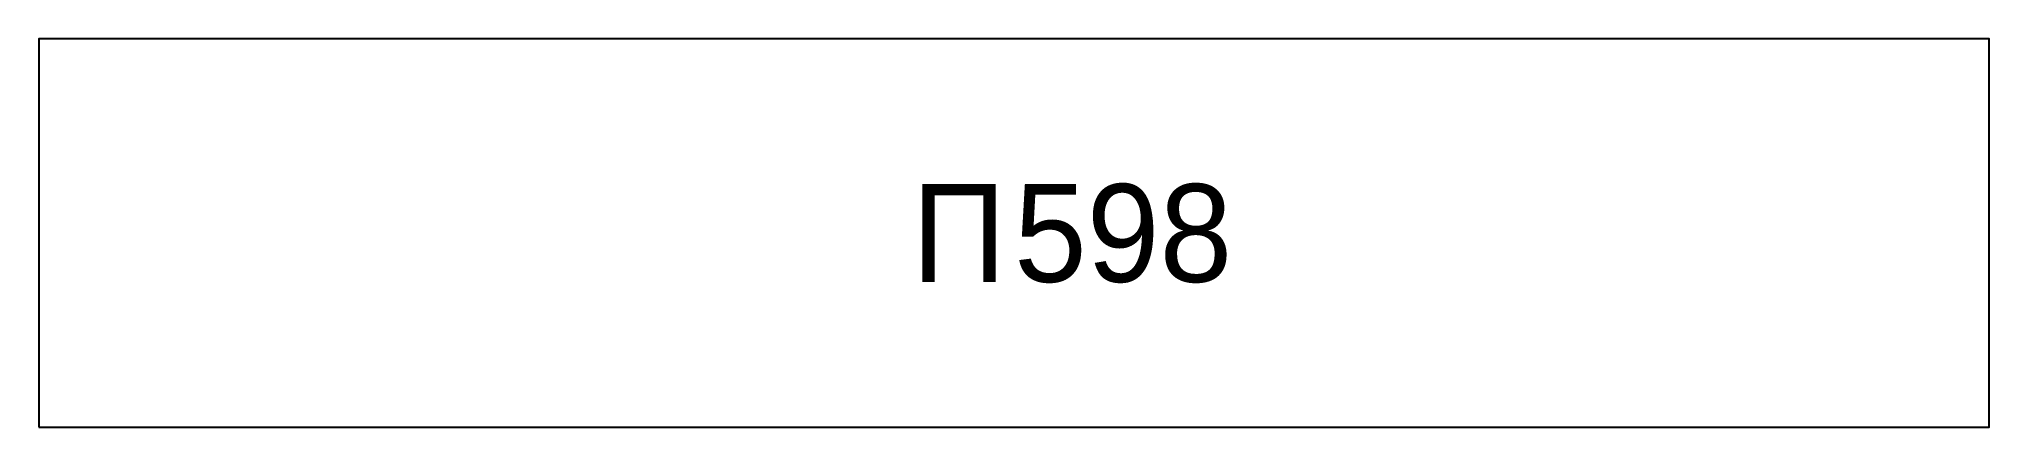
# Model space of a CAD drawing. Header units: millimetres. Extents: x 0 to 5980, y 0 to 1190.
import ezdxf
from ezdxf.enums import TextEntityAlignment as Align

# ---------------------------------------------------------------- set-up
doc = ezdxf.new("R2010")
doc.units = ezdxf.units.MM
doc.layers.get('0').update_dxf_attribs({"linetype": 'CONTINUOUS'})

# ---------------------------------------------------------------- blocks, each defined once
blk = doc.blocks.new('*U9')
at = {"color": 0, "linetype": 'ByBlock'}
blk.add_lwpolyline([(0, 0), (5980, 0), (5980, 1190), (0, 1190)], close=True, dxfattribs=at)
at = {"color": 0, "linetype": 'ByBlock', "flags": 1}
for tag, p in [('TYPE', (100, 990)), ('RAL_OUT', (100, 840)), ('SURFACE_OUT', (100, 690)), ('RAL_IN', (100, 540)), ('SURFACE_IN', (100, 390))]:
    blk.add_attdef(tag, p, '', height=100, dxfattribs=at)
at = {"color": 0, "linetype": 'ByBlock'}
blk.add_attdef('PREFIX', text='', height=300, dxfattribs=at).set_placement((2965, 595), align=Align.MIDDLE_RIGHT)
at = {"color": 0, "linetype": 'ByBlock', "ltscale": 10}
blk.add_attdef('LENGTH_CM', text='', height=300, dxfattribs=at).set_placement((3171.5, 586.4), align=Align.MIDDLE_LEFT)

msp = doc.modelspace()

# ---------------------------------------------------------------- block references
ref = msp.add_blockref('*U9', (0, 0))
ref.add_attrib('PREFIX', 'П', dxfattribs={"color": 0, "linetype": 'ByBlock', "height": 300}).set_placement((2965, 595), align=Align.MIDDLE_RIGHT)
ref.add_attrib('LENGTH_CM', '598', dxfattribs={"color": 0, "linetype": 'ByBlock', "height": 300}).set_placement((2990, 595), align=Align.MIDDLE_LEFT)

doc.saveas('drawing.dxf')
